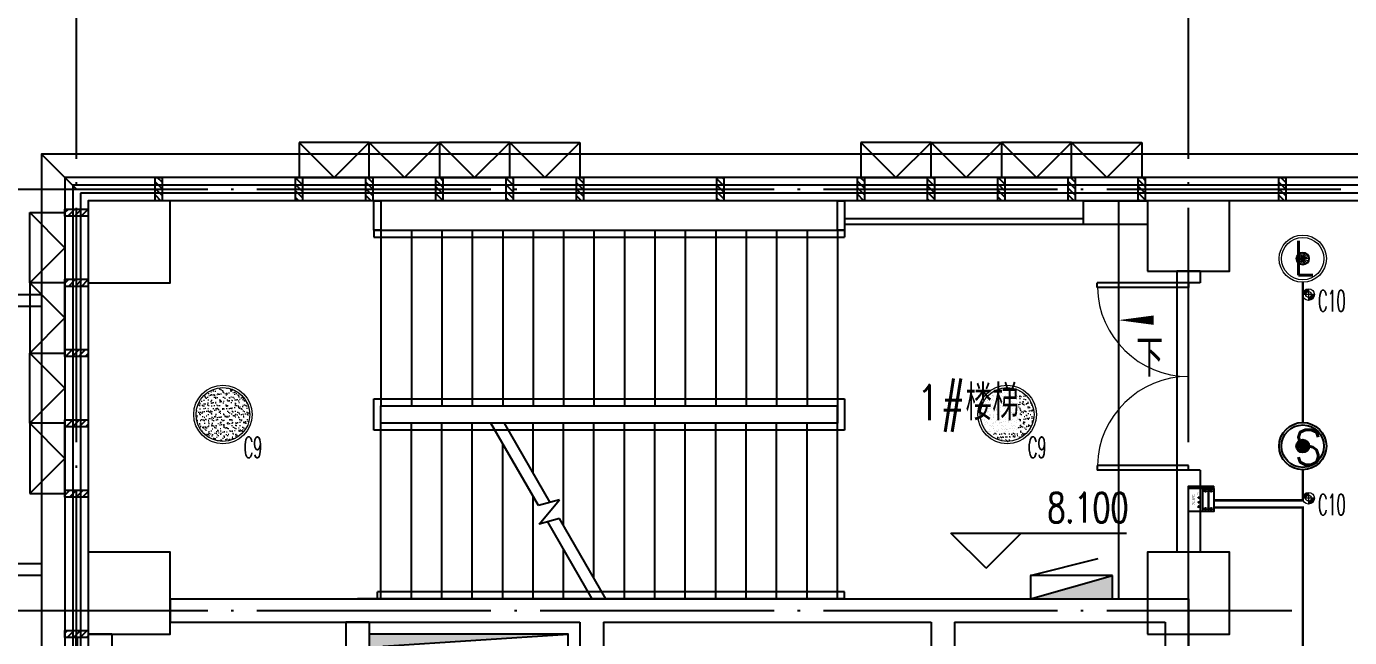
# Model space of a CAD drawing. Extents: x -621157 to 1764546, y -106808 to 741893.
# Drawn here: x 370495 to 381799, y 136170 to 141390 of the extents above; entities that cross this region are included whole.
import ezdxf
from ezdxf.enums import TextEntityAlignment as Align

# ---------------------------------------------------------------- set-up
doc = ezdxf.new("R2010")
doc.units = 0
doc.header["$LTSCALE"] = 1000
doc.header["$MEASUREMENT"] = 0
doc.linetypes.add('XREF-A-101-平面图_t3$0$__DASH', pattern=[0.35, 0.25, -0.1])
doc.linetypes.add('XREF-A-101-平面图_t3$0$DOTE', pattern=[2.42, 2, -0.2, 0.02, -0.2])
for name, color, linetype in [('0-底图', 7, 'Continuous'), ('abb-light', 7, 'Continuous'), ('KNX line', 3, 'Continuous'), ('L_ELEM', 40, 'Continuous'), ('push-button(abb)', 1, 'Continuous'), ('WIRE-控制', 6, 'Continuous'), ('WIRE-照明', 4, 'Continuous'), ('XREF-A-101-平面图_t3$0$A-COLUMN', 8, 'Continuous'), ('XREF-A-101-平面图_t3$0$A-CURTWALL', 8, 'Continuous'), ('XREF-A-101-平面图_t3$0$A-DIM_ELEV', 8, 'Continuous'), ('XREF-A-101-平面图_t3$0$A-DOTE', 8, 'Continuous'), ('XREF-A-101-平面图_t3$0$A-GROUND', 8, 'Continuous'), ('XREF-A-101-平面图_t3$0$A-LEAD-AROW', 8, 'Continuous'), ('XREF-A-101-平面图_t3$0$A-PUB_HATCH', 8, 'Continuous'), ('XREF-A-101-平面图_t3$0$A-RAIL', 8, 'Continuous'), ('XREF-A-101-平面图_t3$0$A-ROOF', 8, 'Continuous'), ('XREF-A-101-平面图_t3$0$A-ROOM-CH', 8, 'Continuous'), ('XREF-A-101-平面图_t3$0$A-SEE', 8, 'Continuous'), ('XREF-A-101-平面图_t3$0$A-WALL', 8, 'Continuous'), ('XREF-A-101-平面图_t3$0$A-WALL-FILL', 8, 'Continuous'), ('XREF-A-101-平面图_t3$0$A-WINDOW', 8, 'Continuous'), ('XREF-A-101-平面图_t3$0$A-开启符号', 8, 'Continuous'), ('XREF-A-101-平面图_t3$0$A-背衬铝板', 8, 'Continuous'), ('XREF-A-101-平面图_t3$0$DIM_SYMB', 8, 'Continuous'), ('XREF-A-101-平面图_t3$0$EQUIP_消火栓', 8, 'Continuous'), ('XREF-A-101-平面图_t3$0$M-HOLE', 8, 'Continuous'), ('XREF-A-101-平面图_t3$0$STAIR', 8, 'Continuous'), ('XREF-A-101-平面图_t3$0$WALL', 8, 'Continuous'), ('控制系统', 6, 'Continuous')]:
    doc.layers.add(name, color=color, linetype=linetype)
doc.layers.add('KNX照度感应', color=7, linetype='Continuous', lineweight=0)
doc.layers.add('LIGHT-INF', color=6, linetype='Continuous', lineweight=0)
doc.styles.add('_TEL_DIM', font='SIMPLEX', dxfattribs={"width": 0.8, "height": 3.5, "bigfont": 'HZTXT'})
doc.styles.add('INF DIM', font='SIMPLEX.SHX', dxfattribs={"width": 0.7, "bigfont": 'hztxt.shx'})
doc.styles.add('SC-25', font='simfang.ttf', dxfattribs={"height": 90})
doc.styles.add('XREF-A-101-平面图_t3$0$-HZDXCROMANS', font='ROMANS.shx', dxfattribs={"bigfont": 'HZDXC.shx'})
doc.styles.add('XREF-A-101-平面图_t3$0$A-STANDARD', font='SIMPLEX', dxfattribs={"bigfont": 'GBCBIG'})
doc.linetypes.add('Ground', pattern='A,0.75,-0.125,[135,sr.shx,S=0.1,R=0,X=-0.15,Y=0],0.125,-0.125', length=1.125)

# ---------------------------------------------------------------- blocks, each defined once
blk = doc.blocks.new('XREF-A-101-平面图_t3$0$轴网(2)')
at = {"layer": 'XREF-A-101-平面图_t3$0$A-DOTE', "linetype": 'XREF-A-101-平面图_t3$0$DOTE'}
for p, q in [((0, -3300), (0, 43300)), ((9500, -3300), (9500, 43300)), ((-3300, 40000), (69800, 40000)), ((-3300, 36400), (10380.6, 36400))]:
    blk.add_line(p, q, dxfattribs=at)
blk = doc.blocks.new('XREF-A-101-平面图_t3$0$柱网2F')
at = {"layer": 'XREF-A-101-平面图_t3$0$A-COLUMN'}
for points in [[(100, -800), (800, -800), (800, -100), (100, -100)], [(9150, -700), (9850, -700), (9850, -100), (9150, -100)], [(100, -3800), (800, -3800), (800, -3100), (100, -3100)], [(9150, -3800), (9850, -3800), (9850, -3100), (9150, -3100)]]:
    blk.add_lwpolyline(points, close=True, dxfattribs=at)
blk = doc.blocks.new('XREF-A-101-平面图_t3$0$G$C869EB286')
at = {"layer": 'XREF-A-101-平面图_t3$0$A-WINDOW'}
h = blk.add_hatch(dxfattribs=at)
h.set_pattern_fill('ANSI31', color=256, scale=25)
h.set_pattern_definition([(45, (-143.957, -89940), (-28.0633, 28.0633), [])])
h.paths.add_polyline_path([(0, 60), (200, 60), (200, 0), (0, 0)])
blk.add_lwpolyline([(0, 60), (200, 60), (200, 0), (0, 0)], close=True, dxfattribs=at)
blk = doc.blocks.new('XREF-A-101-平面图_t3$0$G$CAEE4CA8D')
at = {"layer": 'XREF-A-101-平面图_t3$0$DIM_SYMB'}
for points in [[(6630, -1100, 0, 0, 0), (1250, -1100, 0, 0, 0), (1250, -2750, 0, 0, 0), (3600, -2750, 80, 0, 0), (3900, -2750, 0, 0, 0)], [(6630, -2750, 0, 0, 0), (4460, -2750, 80, 0, 0), (4160, -2750, 0, 0, 0)]]:
    blk.add_lwpolyline(points, format="xyseb", dxfattribs=at)
at = {"layer": 'XREF-A-101-平面图_t3$0$STAIR'}
for p, q in [((2540, -350), (6560, -350)), ((2540, -350), (2540, -410)), ((2540, -410), (6560, -410)), ((2600, -350), (6500, -350)), ((2600, -350), (2600, -1850)), ((2860, -350), (2860, -1850)), ((3120, -350), (3120, -1850)), ((3380, -350), (3380, -1850)), ((3640, -350), (3640, -1850)), ((3900, -350), (3900, -1850)), ((4160, -350), (4160, -1850)), ((4420, -350), (4420, -1850)), ((4680, -350), (4680, -1850)), ((4940, -350), (4940, -1850)), ((5200, -350), (5200, -1850)), ((5460, -350), (5460, -1850)), ((5720, -350), (5720, -1850)), ((5980, -350), (5980, -1850)), ((6240, -350), (6240, -1850)), ((6500, -350), (6500, -1850)), ((6560, -350), (6560, -410)), ((2540, -2060), (2540, -1790)), ((2540, -1790), (6560, -1790)), ((6560, -1790), (6560, -2060)), ((2600, -1850), (6500, -1850)), ((2600, -2000), (2600, -1850)), ((2600, -1850), (6500, -1850)), ((6500, -2000), (6500, -1850)), ((6500, -1850), (6500, -2000)), ((3539, -2000), (2600, -2000)), ((2600, -3500), (2600, -2000)), ((6500, -2000), (2600, -2000)), ((2860, -3500), (2860, -2000)), ((3120, -3500), (3120, -2000)), ((3380, -3500), (3380, -2000)), ((3945, -2703), (3539, -2000)), ((6500, -2000), (3655, -2000)), ((4045, -2676), (3655, -2000)), ((3900, -2425), (3900, -2000)), ((4160, -2875), (4160, -2000)), ((4420, -3325), (4420, -2000)), ((4680, -3500), (4680, -2000)), ((4940, -3500), (4940, -2000)), ((5200, -3500), (5200, -2000)), ((5460, -3500), (5460, -2000)), ((5720, -3500), (5720, -2000)), ((5980, -3500), (5980, -2000)), ((6240, -3500), (6240, -2000)), ((6500, -3500), (6500, -2000)), ((6560, -2060), (2540, -2060)), ((3640, -3500), (3640, -2175)), ((3900, -3500), (3900, -2625)), ((4125, -2655), (3945, -2703)), ((3953, -2861), (4125, -2655)), ((4125, -2814), (3953, -2861)), ((4521, -3500), (4125, -2814)), ((4405, -3500), (4025, -2841)), ((4160, -3500), (4160, -3075)), ((6560, -3440), (2570, -3440)), ((2570, -3500), (2570, -3440)), ((6560, -3500), (2570, -3500)), ((4405, -3500), (2600, -3500)), ((6500, -3500), (4521, -3500)), ((6560, -3500), (6560, -3440))]:
    blk.add_line(p, q, dxfattribs=at)
for points in [[(2600, -350), (2540, -350), (2540, -100), (2600, -100)], [(6560, -350), (6500, -350), (6500, -100), (6560, -100)]]:
    blk.add_lwpolyline(points, close=True, dxfattribs=at)
blk.add_lwpolyline([(6500, -350), (6500, -100)], dxfattribs=at)
at = {"layer": 'XREF-A-101-平面图_t3$0$WALL'}
blk.add_line((4400, -3500), (2400, -3500), dxfattribs=at)
blk = doc.blocks.new('XREF-A-101-平面图_t3$0$ROOM')
at = {"layer": 'XREF-A-101-平面图_t3$0$A-ROOM-CH', "style": 'XREF-A-101-平面图_t3$0$-HZDXCROMANS', "width": 0.6}
for tag, p in [('中文房间名称', (0, -1000)), ('英文房间名称', (0, -1500))]:
    blk.add_attdef(tag, text='', height=300, dxfattribs=at).set_placement(p, align=Align.CENTER)
blk = doc.blocks.new('XREF-A-101-平面图_t3$0$$TWTSYS$00000508')
for p, q in [((-0.5, 0.5), (0.324, 1.224)), ((-0.5, 0.5), (-0.5, -0.5)), ((-0.5, -0.5), (0.5, 0.5)), ((0.5, 0.5), (-0.5, 0.5)), ((0.5, -0.5), (0.5, 0.5)), ((-0.5, -0.5), (0.5, -0.5))]:
    blk.add_line(p, q)
blk.add_solid([(0.5, -0.5), (0.5, 0.5), (-0.5, -0.5)])
blk = doc.blocks.new('XREF-A-101-平面图_t3$0$G$C156FCA62')
at = {"layer": 'XREF-A-101-平面图_t3$0$EQUIP_消火栓', "xscale": -700, "yscale": -200, "zscale": 700, "rotation": 180}
blk.add_blockref('XREF-A-101-平面图_t3$0$$TWTSYS$00000508', (8500, 136600), dxfattribs=at)
blk = doc.blocks.new('XREF-A-101-平面图_t3$0$G$C646F86AA')
at = {"layer": 'XREF-A-101-平面图_t3$0$EQUIP_消火栓', "xscale": -700, "yscale": -200, "zscale": 700, "rotation": 180}
blk.add_blockref('XREF-A-101-平面图_t3$0$$TWTSYS$00000508', (8500, 136600), dxfattribs=at)
blk = doc.blocks.new('XREF-A-101-平面图_t3$0$DOOR2DLIB$SYSLIB$00000108')
at = {"color": 0}
for p, q in [((-0.5, 0), (-0.5, 0.4875)), ((-0.475, 0.4875), (-0.5, 0.4875)), ((-0.475, 0), (-0.475, 0.4875)), ((0.475, 0), (0.475, 0.4875)), ((0.475, 0.4875), (0.5, 0.4875)), ((0.5, 0), (0.5, 0.4875)), ((-0.5, 0), (-0.475, 0)), ((0.5, 0), (0.475, 0))]:
    blk.add_line(p, q, dxfattribs=at)
at = {"color": 0, "lineweight": 13}
for centre, start, end in [((-0.4875, 0), 0, 88.53072), ((0.4875, 0), 91.46928, 180)]:
    blk.add_arc(centre, 0.4875, start, end, dxfattribs=at)
blk = doc.blocks.new('XREF-A-101-平面图_t3')
at = {"layer": 'XREF-A-101-平面图_t3$0$A-PUB_HATCH'}
h = blk.add_hatch(color=256, dxfattribs=at)
h.dxf.hatch_style = 1
h.paths.add_polyline_path([(204200, 136200), (202500, 136200), (202500, 135700), (202622, 136096)])
at = {"layer": 'XREF-A-101-平面图_t3$0$A-CURTWALL'}
for p, q in [((238100, 140100), (199900, 140100)), ((199900, 140100), (199900, 126600)), ((238100, 140033), (199967, 140033)), ((199967, 140033), (199967, 126600)), ((238100, 139967), (200033, 139967)), ((200033, 139967), (200033, 126600)), ((238100, 139900), (200100, 139900)), ((200100, 139900), (200100, 126600))]:
    blk.add_line(p, q, dxfattribs=at)
at = {"layer": 'XREF-A-101-平面图_t3$0$A-DIM_ELEV'}
for p, q in [((207769, 136762), (207469, 137062)), ((207469, 137062), (208969, 137062)), ((207769, 136762), (208069, 137062))]:
    blk.add_line(p, q, dxfattribs=at)
at = {"layer": 'XREF-A-101-平面图_t3$0$A-GROUND'}
blk.add_lwpolyline([(208900, 139900), (208900, 136500)], dxfattribs=at)
at = {"layer": 'XREF-A-101-平面图_t3$0$A-LEAD-AROW'}
blk.add_lwpolyline([(209400, 138881, 0, 0, 0), (208900, 138881, 0, 80, 0), (209200, 138881, 0, 0, 0)], format="xyseb", dxfattribs=at)
at = {"layer": 'XREF-A-101-平面图_t3$0$A-RAIL'}
for points in [[(206560, 139750), (208600, 139750)], [(206560, 139700), (208600, 139700)]]:
    blk.add_lwpolyline(points, dxfattribs=at)
at = {"layer": 'XREF-A-101-平面图_t3$0$A-ROOF'}
for points in [[(199700, 136700), (198800, 136700), (198800, 139100), (199700, 139100)], [(199700, 136800), (198900, 136800), (198900, 139000), (199700, 139000)]]:
    blk.add_lwpolyline(points, dxfattribs=at)
at = {"layer": 'XREF-A-101-平面图_t3$0$A-SEE'}
blk.add_lwpolyline([(238100, 140100), (238100, 140300), (199700, 140300), (199700, 111000)], dxfattribs=at)
at = {"layer": 'XREF-A-101-平面图_t3$0$A-WALL'}
for p, q in [((202300, 136300), (202300, 135500)), ((202500, 136300), (202300, 136300)), ((202500, 136300), (202500, 135700)), ((200100, 136200), (200100, 133450)), ((200300, 136200), (200100, 136200)), ((200300, 136200), (200300, 133650))]:
    blk.add_line(p, q, dxfattribs=at)
at = {"layer": 'XREF-A-101-平面图_t3$0$A-WALL-FILL', "color": 171}
for p, q in [((208600, 139900), (209150, 139900)), ((208600, 139900), (208600, 139700)), ((209150, 139900), (209150, 139700)), ((208600, 139700), (209150, 139700)), ((209400, 139300), (209400, 139200)), ((209600, 139300), (209400, 139300)), ((209600, 139300), (209600, 139200)), ((209400, 137600), (209400, 136900)), ((209600, 137600), (209600, 136900)), ((209600, 136900), (209400, 136900)), ((200800, 136500), (204400, 136500)), ((200800, 136500), (200800, 136300)), ((204400, 136500), (207400, 136500)), ((207400, 136500), (209500, 136500)), ((209500, 136500), (209500, 135640)), ((200800, 136300), (204300, 136300)), ((204300, 136300), (204300, 134900)), ((204500, 136300), (207300, 136300)), ((204500, 136300), (204500, 134900)), ((207300, 136300), (207300, 133900)), ((207500, 136300), (207500, 133900)), ((207500, 136300), (209300, 136300)), ((209300, 136300), (209300, 135640))]:
    blk.add_line(p, q, dxfattribs=at)
for points in [[(209600, 139200), (209400, 139200)], [(209600, 137600), (209400, 137600)]]:
    blk.add_lwpolyline(points, dxfattribs=at)
at = {"layer": 'XREF-A-101-平面图_t3$0$A-WINDOW'}
blk.add_line((209400, 139200), (209400, 137600), dxfattribs=at)
at = {"layer": 'XREF-A-101-平面图_t3$0$A-开启符号', "linetype": 'Continuous'}
for points in [[(201900, 140400), (201900, 140100), (202500, 140100), (202500, 140400)], [(203100, 140400), (203100, 140100), (202500, 140100), (202500, 140400)], [(203100, 140400), (203100, 140100), (203700, 140100), (203700, 140400)], [(204300, 140400), (204300, 140100), (203700, 140100), (203700, 140400)], [(206700, 140400), (206700, 140100), (207300, 140100), (207300, 140400)], [(207900, 140400), (207900, 140100), (207300, 140100), (207300, 140400)], [(207900, 140400), (207900, 140100), (208500, 140100), (208500, 140400)], [(209100, 140400), (209100, 140100), (208500, 140100), (208500, 140400)], [(199600, 139800), (199900, 139800), (199900, 139200), (199600, 139200)], [(199600, 138600), (199900, 138600), (199900, 139200), (199600, 139200)], [(199600, 138600), (199900, 138600), (199900, 138000), (199600, 138000)], [(199600, 137400), (199900, 137400), (199900, 138000), (199600, 138000)]]:
    blk.add_lwpolyline(points, close=True, dxfattribs=at)
for points in [[(201900, 140400), (202200, 140100), (202500, 140400)], [(203100, 140400), (202800, 140100), (202500, 140400)], [(203100, 140400), (203400, 140100), (203700, 140400)], [(204300, 140400), (204000, 140100), (203700, 140400)], [(206700, 140400), (207000, 140100), (207300, 140400)], [(207900, 140400), (207600, 140100), (207300, 140400)], [(207900, 140400), (208200, 140100), (208500, 140400)], [(209100, 140400), (208800, 140100), (208500, 140400)], [(199600, 139800), (199900, 139500), (199600, 139200)], [(199600, 138600), (199900, 138900), (199600, 139200)], [(199600, 138600), (199900, 138300), (199600, 138000)], [(199600, 137400), (199900, 137700), (199600, 138000)]]:
    blk.add_lwpolyline(points, dxfattribs=at)
at = {"layer": 'XREF-A-101-平面图_t3$0$A-背衬铝板', "color": 6, "linetype": 'XREF-A-101-平面图_t3$0$__DASH', "ltscale": 0.5, "const_width": 30}
blk.add_lwpolyline([(200000, 133830), (200000, 136170)], dxfattribs=at)
at = {"layer": 'XREF-A-101-平面图_t3$0$M-HOLE'}
blk.add_lwpolyline([(202500, 135700), (204200, 135700), (204200, 136200), (202500, 136200)], close=True, dxfattribs=at)
blk.add_lwpolyline([(204200, 136200), (202500, 136200), (202500, 135700), (202622, 136096), (204200, 136200)], dxfattribs=at)
for name, p in [('XREF-A-101-平面图_t3$0$G$C156FCA62', (200000, 0)), ('XREF-A-101-平面图_t3$0$G$C646F86AA', (200000, 0)), ('XREF-A-101-平面图_t3$0$G$C646F86AA', (200000, 0)), ('XREF-A-101-平面图_t3$0$G$CAEE4CA8D', (200000, 140000))]:
    blk.add_blockref(name, p)
at = {"layer": 'XREF-A-101-平面图_t3$0$A-COLUMN'}
blk.add_blockref('XREF-A-101-平面图_t3$0$柱网2F', (200000, 140000), dxfattribs=at)
at = {"layer": 'XREF-A-101-平面图_t3$0$A-DOTE'}
blk.add_blockref('XREF-A-101-平面图_t3$0$轴网(2)', (200000, 100000), dxfattribs=at)
at = {"layer": 'XREF-A-101-平面图_t3$0$A-ROOM-CH'}
ref = blk.add_blockref('XREF-A-101-平面图_t3$0$ROOM', (207611, 139026), dxfattribs=at)
ref.add_attrib('中文房间名称', '1#楼梯', dxfattribs={"height": 300, "style": 'XREF-A-101-平面图_t3$0$-HZDXCROMANS', "width": 0.8}).set_placement((207611, 138026), align=Align.CENTER)
at = {"layer": 'XREF-A-101-平面图_t3$0$A-WINDOW'}
for p, rotation in [((200670, 140100), 270), ((201870, 140100), 270), ((202470, 140100), 270), ((203070, 140100), 270), ((203670, 140100), 270), ((204270, 140100), 270), ((205470, 140100), 270), ((206670, 140100), 270), ((207270, 140100), 270), ((207870, 140100), 270), ((208470, 140100), 270), ((209070, 140100), 270), ((210270, 140100), 270), ((200100, 139830), 180), ((200100, 138630), 180), ((200100, 137430), 180), ((200100, 136230), 180)]:
    blk.add_blockref('XREF-A-101-平面图_t3$0$G$C869EB286', p, dxfattribs=dict(at, rotation=rotation))
for p in [(199900, 139170), (199900, 137970)]:
    blk.add_blockref('XREF-A-101-平面图_t3$0$G$C869EB286', p, dxfattribs=at)
at = {"layer": 'XREF-A-101-平面图_t3$0$A-WINDOW', "xscale": -1600, "yscale": -1600, "zscale": -1600, "rotation": 270.0000000000008}
blk.add_blockref('XREF-A-101-平面图_t3$0$DOOR2DLIB$SYSLIB$00000108', (209500, 138400), dxfattribs=at)
at = {"layer": 'XREF-A-101-平面图_t3$0$A-DIM_ELEV', "color": 7, "style": 'XREF-A-101-平面图_t3$0$A-STANDARD', "width": 0.705882}
blk.add_text('8.100', height=255, dxfattribs=at).set_placement((208293, 137152))
at = {"layer": 'XREF-A-101-平面图_t3$0$A-LEAD-AROW', "color": 7, "style": 'XREF-A-101-平面图_t3$0$A-STANDARD'}
blk.add_text('下', height=320, dxfattribs=at).set_placement((209053, 138398))
blk = doc.blocks.new('*U24682')
h = blk.add_hatch(color=8)
h.dxf.hatch_style = 1
h.paths.add_polyline_path([(-50, 0), (-24, 0, -0.414214), (0, 24), (0, 50, 0.414214)])
h.paths.add_polyline_path([(0, -24), (0, -50, 0.414214), (50, 0), (24, 0, -0.414214)])
at = {"color": 8}
for points in [[(50, 0), (-50, 0)], [(0, 50), (0, -50)]]:
    blk.add_lwpolyline(points, dxfattribs=at)
blk.add_circle((0, 0), 50)
blk.add_circle((0, 0), 24.5, dxfattribs=at)
at = {"style": 'INF DIM', "width": 0.5}
blk.add_text('C10', height=180, dxfattribs=at).set_placement((81, -144))
blk = doc.blocks.new('A$C8c40f85b')
h = blk.add_hatch()
h.set_pattern_fill('AR-SAND', color=251)
h.set_pattern_definition([(37.5, (-207815.466, -137699.18), (-1.600031, 48.941324), [0, -38.608, 0, -43.18, 0, -41.275]), (7.5, (-207815.466, -137699.18), (44.952328, 71.68251), [0, -20.828, 0, -34.798, 0, -13.335]), (327.5, (-207846.71, -137699.18), (79.099237, 0.1437185), [0, -12.7, 0, -45.72, 0, -59.69]), (317.5, (-207846.71, -137699.18), (76.355645, 22.292932), [0, -6.35, 0, -29.972, 0, -34.29])])
edge = h.paths.add_edge_path()
edge.add_arc((0, 0), 230, 0, 360)
blk.add_circle((0, 0), 250)
at = {"color": 251}
blk.add_circle((0, 0), 230, dxfattribs=at)
at = {"style": 'INF DIM', "width": 0.5}
blk.add_text('C9', height=180, dxfattribs=at).set_placement((177, -371))
blk = doc.blocks.new('G$CDFF05B24')
at = {"layer": 'LIGHT-INF', "color": 6}
for name, p in [('*U24682', (10525, -900)), ('A$C8c40f85b', (1250, -1925)), ('A$C8c40f85b', (7950, -1925)), ('*U24682', (10525, -2640))]:
    blk.add_blockref(name, p, dxfattribs=at)
blk = doc.blocks.new('804')
at = {"layer": '控制系统'}
for p, q in [((27.2, 0), (-27.2, 0)), ((25.1, 10.4), (-25.1, -10.4)), ((-25.1, 10.4), (25.1, -10.4)), ((-19.2, 19.2), (19.2, -19.2)), ((19.2, 19.2), (-19.2, -19.2)), ((-10.4, 25.1), (10.4, -25.1)), ((10.4, 25.1), (-10.4, -25.1)), ((0, 27.2), (0, -27.2))]:
    blk.add_line(p, q, dxfattribs=at)
for radius in [112.4, 100.9, 31, 27.2]:
    blk.add_circle((0, 0), radius, dxfattribs=at)
at = {"color": 7, "style": '_TEL_DIM', "width": 0.8}
blk.add_text('s', height=250, dxfattribs=at).set_placement((-46.3, -88.8))
blk = doc.blocks.new('KNX照度感应')
at = {"layer": 'KNX照度感应'}
for p, q in [((11539.5, 35160.7), (11490.6, 35160.7)), ((11537.6, 35170.1), (11492.5, 35151.4)), ((11492.5, 35170.1), (11537.6, 35151.4)), ((11497.8, 35178), (11532.3, 35143.5)), ((11532.3, 35178), (11497.8, 35143.5)), ((11505.7, 35183.3), (11524.4, 35138.2)), ((11524.4, 35183.3), (11505.7, 35138.2)), ((11515, 35185.2), (11515, 35136.3))]:
    blk.add_line(p, q, dxfattribs=at)
for radius in [100.8, 90.6, 27.8, 24.4]:
    blk.add_circle((11515, 35160.7), radius, dxfattribs=at)
at = {"layer": 'KNX照度感应', "color": 7, "style": '_TEL_DIM', "width": 0.8}
blk.add_text('L', height=145.9, dxfattribs=at).set_placement((11477.4, 35090.8))
blk = doc.blocks.new('A$C5C940A98')
at = {"layer": 'abb-light'}
h = blk.add_hatch(dxfattribs=at)
h.set_pattern_fill('AR-SAND', color=0, style=0)
h.set_pattern_definition([(37.5, (-341033.5876, -432534.711), (-0.062993358, 1.926823769), [0, -1.52, 0, -1.7, 0, -1.625]), (7.5, (-341033.5876, -432534.711), (1.769776705, 2.822146065), [0, -0.82, 0, -1.37, 0, -0.525]), (327.5, (-341034.8176, -432534.711), (3.114141862, 0.0056590535), [0, -0.5, 0, -1.8, 0, -2.35]), (317.5, (-341034.8176, -432534.711), (3.006126605, 0.877675565), [0, -0.25, 0, -1.18, 0, -1.35])])
h.paths.add_polyline_path([(0.4, 2), (0.4, 2.4), (0.8, 2.4), (0.8, 2), (1.2, 2), (1.2, 1), (1, 1), (1, 0), (0.7, 0), (0.7, 1), (0.5, 1), (0.5, 0), (0.2, 0), (0.2, 1), (0, 1), (0, 2)])
at = {"layer": 'abb-light', "color": 0}
for p, q in [((0.4, 2), (0, 2)), ((0, 2), (0, 1)), ((0, 1), (0.2, 1)), ((0.2, 1), (0.2, 0)), ((0.2, 0), (0.5, 0)), ((0.4, 2), (0.4, 2.4)), ((0.4, 2.4), (0.8, 2.4)), ((0.5, 1), (0.5, 0)), ((0.5, 1), (0.7, 1)), ((0.7, 1), (0.7, 0)), ((0.7, 0), (1, 0)), ((0.8, 2.4), (0.8, 2)), ((0.8, 2), (1.2, 2)), ((1.2, 1), (1, 1)), ((1, 1), (1, 0)), ((1.2, 2), (1.2, 1))]:
    blk.add_line(p, q, dxfattribs=at)
blk = doc.blocks.new('17')
at = {"layer": 'push-button(abb)'}
h = blk.add_hatch(dxfattribs=at)
h.set_pattern_fill('AR-SAND', color=0, scale=0.156714, style=0)
h.set_pattern_definition([(37.5, (-5343464.5088, -6777426.59262), (-0.009871945873, 0.3019604054384), [0, -0.238205394623, 0, -0.2664139281965, 0, -0.254660372541]), (7.5, (-5343464.5088, -6777426.59262), (0.277348920048, 0.442270011284), [0, -0.128505541836, 0, -0.214698283311, 0, -0.08227488959]), (327.5, (-5343464.70156, -6777426.59262), (0.488029862559, 0.000886853343), [0, -0.078357037705, 0, -0.2820853357375, 0, -0.368278077213]), (317.5, (-5343464.70156, -6777426.59262), (0.4711023514, 0.137544114668), [0, -0.0391785188524, 0, -0.1849226089835, 0, -0.211564001803])])
edge = h.paths.add_edge_path()
edge.add_line((952, 1036), (952, 1043))
edge = h.paths.add_edge_path()
edge.add_line((952, 1043), (958, 1043))
edge = h.paths.add_edge_path()
edge.add_line((958, 1043), (958, 1036))
edge = h.paths.add_edge_path()
edge.add_line((958, 1036), (964, 1036))
edge = h.paths.add_edge_path()
edge.add_line((964, 1036), (964, 1021))
edge = h.paths.add_edge_path()
edge.add_line((964, 1021), (961, 1021))
edge = h.paths.add_edge_path()
edge.add_line((961, 1021), (961, 1005))
edge = h.paths.add_edge_path()
edge.add_line((952, 1036), (946, 1036))
edge = h.paths.add_edge_path()
edge.add_line((946, 1036), (946, 1021))
edge = h.paths.add_edge_path()
edge.add_line((946, 1021), (949, 1021))
edge = h.paths.add_edge_path()
edge.add_line((949, 1021), (949, 1005))
edge = h.paths.add_edge_path()
edge.add_line((949, 1005), (953, 1005))
edge = h.paths.add_edge_path()
edge.add_line((957, 1005), (961, 1005))
edge = h.paths.add_edge_path()
edge.add_line((953, 1021), (953, 1005))
edge = h.paths.add_edge_path()
edge.add_line((957, 1021), (957, 1005))
edge = h.paths.add_edge_path()
edge.add_line((953, 1021), (957, 1021))
at = {"color": 0}
for p, q in [((1625, 1603), (1659, 1639)), ((1628, 1378), (1662, 1342)), ((1659, 1639), (1693, 1603)), ((1662, 1342), (1696, 1378))]:
    blk.add_line(p, q, dxfattribs=at)
blk.add_line((1581, 0), (1750, 0))
for points in [[(0, 0), (0, 1730), (1750, 1730), (1750, 0)], [(1581, 0), (1581, 1730), (1750, 1730), (1750, 0)], [(1693, 1603), (1625, 1603)], [(1628, 1378), (1696, 1378)]]:
    blk.add_lwpolyline(points, dxfattribs=at)
for points in [[(1581, 1730), (1750, 1730), (1750, 1482), (1581, 1482)], [(1581, 1482), (1750, 1482), (1750, 1237), (1581, 1237)], [(1581, 1237), (1750, 1237), (1750, 988), (1581, 988)], [(1581, 988), (1750, 988), (1750, 748), (1581, 748)], [(0, 748), (1581, 748), (1581, 366), (0, 366)], [(0, 366), (1581, 366), (1581, 0), (0, 0)], [(1631, 887), (1697, 887), (1697, 880), (1631, 880)], [(1631, 868), (1697, 868), (1697, 861), (1631, 861)], [(1631, 846), (1697, 846), (1697, 839), (1631, 839)]]:
    blk.add_lwpolyline(points, close=True, dxfattribs=at)
for centre in [(169, 557), (169, 175), (1412, 557), (1412, 175)]:
    blk.add_circle(centre, 68, dxfattribs=at)
for centre, radius, start, end in [((283, 1022), 39.8, 25.42439, 115.78757), ((302, 1075), 40, 205.55465, 295.39802), ((345, 1010), 39.6, 131.50296, 226.45611), ((292, 1011), 39.8, 311.77933, 46.03585), ((358, 1033), 39.8, 81.07263, 170.70804), ((325, 1079), 39.8, 261.07263, 350.71152), ((1626, 1111), 39.8, 25.42439, 115.78757), ((1645, 1164), 40, 205.55465, 295.39802), ((1688, 1098), 39.6, 131.50296, 226.45611), ((1634, 1099), 39.8, 311.77933, 46.03585), ((1668, 1167), 39.8, 261.07263, 350.71152), ((1701, 1122), 39.8, 81.07263, 170.70804)]:
    blk.add_arc(centre, radius, start, end, dxfattribs=at)
at = {"layer": 'push-button(abb)', "color": 0}
for p, q in [((610, 998), (653, 998)), ((954, 1062), (917, 1025)), ((917, 1025), (930, 1025)), ((917, 1025), (930, 1025)), ((930, 1025), (930, 999)), ((930, 999), (978, 999)), ((954, 1062), (958, 1058)), ((958, 1058), (958, 1062)), ((958, 1062), (969, 1062)), ((969, 1062), (969, 1047)), ((969, 1047), (991, 1025)), ((978, 1025), (991, 1025)), ((991, 1025), (978, 1025)), ((978, 1025), (978, 999))]:
    blk.add_line(p, q, dxfattribs=at)
at = {"layer": 'push-button(abb)', "color": 0, "start_tangent": (-0.629293, -0.926018), "end_tangent": (-0.951434, -0.40575)}
for points in [[(612, 1065), (605, 1050), (612, 1038), (625, 1017), (622, 1006), (615, 1002)], [(626, 1065), (619, 1050), (626, 1038), (639, 1017), (636, 1006), (629, 1002)], [(641, 1065), (634, 1050), (641, 1038), (654, 1017), (651, 1006), (644, 1002)]]:
    blk.add_spline(points, degree=3, dxfattribs=at)
at = {"layer": 'push-button(abb)', "color": 0, "xscale": 15.67140754127548, "yscale": 15.67140754127548, "zscale": 15.67140754127548}
blk.add_blockref('A$C5C940A98', (946, 1005), dxfattribs=at)
at = {"layer": 'push-button(abb)', "color": 0, "attachment_point": 5, "style": 'SC-25'}
for s, insert, char_height, width in [('{\\fArial|b0|i0|c0|p34;FAN}', (338, 1130), 42.31, 465.44), ('{\\fArial|b0|i0|c0|p34;24.8\\fArial|b0|i0|c134|p34;%%D\\fArial|b0|i0|c0|p34;C}', (807, 1387), 169.77, 933.75), ('{\\fArial|b0|i0|c0|p34;OP.STATE}', (618, 1130), 42.31, 465.44), ('{\\fArial|b0|i0|c0|p34;MODE}', (951, 1130), 42.31, 465.44), ('{\\fArial|b0|i0|c0|p34;PM2.5}', (1226, 1134), 42.31, 465.44), ('{\\fArial|b0|i0|c0|p34;24.8\\fArial|b0|i0|c134|p34;%%D\\fArial|b0|i0|c0|p34;C}', (1227, 1035), 34.48, 189.62)]:
    blk.add_mtext(s, dxfattribs=dict(at, insert=insert, char_height=char_height, width=width))
blk = doc.blocks.new('G$C21B48859')
at = {"layer": 'KNX line', "ltscale": 73.427512, "const_width": 20}
for points in [[(10475, -1993), (10475, -795)], [(9714, -2658), (10475, -2658), (10475, -2397)], [(10475, -6993), (10475, -2719), (9714, -2719)]]:
    blk.add_lwpolyline(points, dxfattribs=at)
at = {"xscale": 0.12355981350834, "yscale": 0.12355981350834, "zscale": 0.12355981350834, "rotation": 90}
blk.add_blockref('17', (9714, -2752), dxfattribs=at)
at = {"layer": 'KNX照度感应', "xscale": 2, "yscale": 2, "zscale": 2}
blk.add_blockref('KNX照度感应', (-12555, -70915), dxfattribs=at)
at = {"layer": 'L_ELEM', "xscale": 1.795252225519288, "yscale": 1.795252225519288, "zscale": 1.795252225519288}
blk.add_blockref('804', (10475, -2195), dxfattribs=at)

msp = doc.modelspace()

# ---------------------------------------------------------------- block references
at = {"layer": '0-底图'}
msp.add_blockref('XREF-A-101-平面图_t3', (170924, 0), dxfattribs=at)

# ---------------------------------------------------------------- next in the draw order: linework, layer by layer
at = {"layer": 'WIRE-控制', "linetype": 'Ground'}
msp.add_lwpolyline([(370924, 140000), (370624, 140300)], dxfattribs=at)

# ---------------------------------------------------------------- next in the draw order: block references
at = {"layer": 'WIRE-照明'}
msp.add_blockref('G$CDFF05B24', (370924, 140000), dxfattribs=at)

# ---------------------------------------------------------------- next in the draw order: block references
msp.add_blockref('G$C21B48859', (370924, 140000), dxfattribs=at)

doc.saveas('drawing.dxf')
